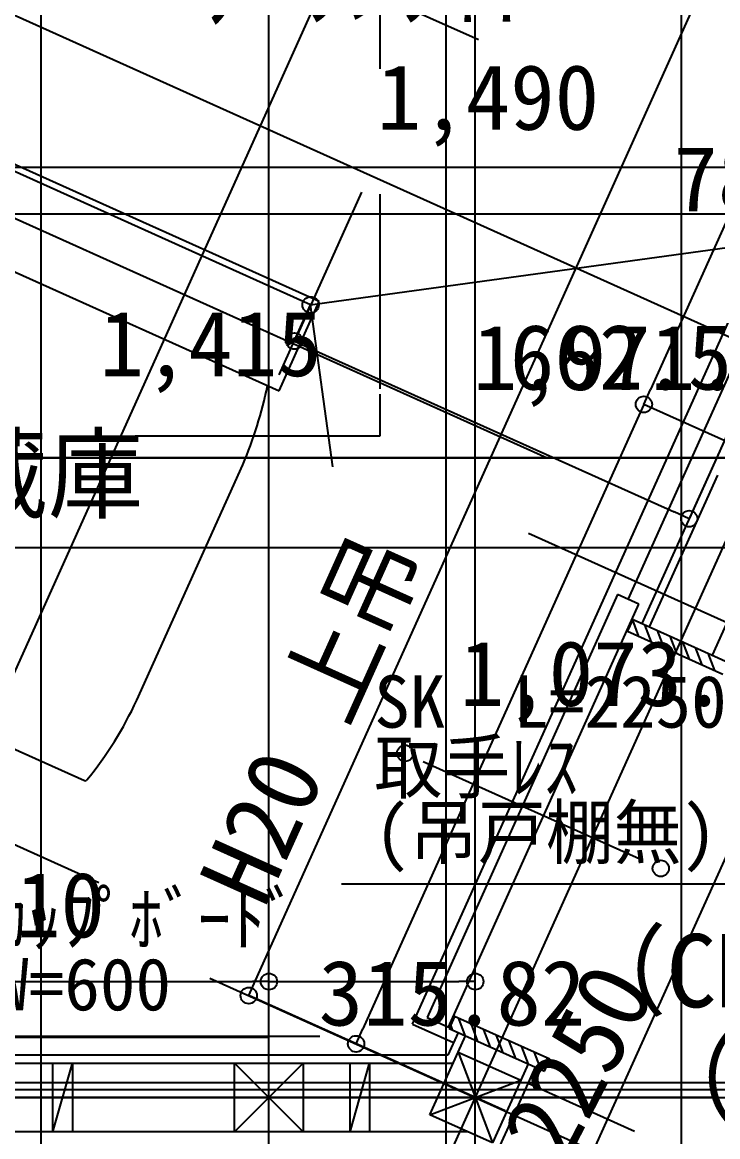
# Model space of a CAD drawing. Header units: metres. Extents: x 10861 to 26950, y 7268 to 22901.
# Drawn here: x 18626 to 19690, y 11675 to 13380 of the extents above; entities that cross this region are included whole.
import ezdxf

# ---------------------------------------------------------------- set-up
doc = ezdxf.new("R2010")
doc.units = ezdxf.units.M

msp = doc.modelspace()

# ---------------------------------------------------------------- linework, layer by layer
at = {"layer": 'COL_1F'}
for p, q in [((19249.6, 11708.7), (19292.7, 11804.4)), ((19292.7, 11804.4), (19388.5, 11761.3)), ((19292.7, 11804.4), (19345.4, 11665.6)), ((18950.7, 11682.5), (18950.7, 11787.5)), ((18950.7, 11787.5), (19055.7, 11787.5)), ((19055.7, 11682.5), (18950.7, 11787.5)), ((18950.7, 11682.5), (19055.7, 11787.5)), ((19055.7, 11787.5), (19055.7, 11682.5)), ((19249.6, 11708.7), (19388.5, 11761.3)), ((19388.5, 11761.3), (19345.4, 11665.6)), ((19345.4, 11665.6), (19249.6, 11708.7)), ((19055.7, 11682.5), (18950.7, 11682.5))]:
    msp.add_line(p, q, dxfattribs=at)
at = {"layer": 'GLID'}
for p, q in [((18654.7, 9325), (18654.7, 22205)), ((18654.7, 9325), (18654.7, 22205)), ((18654.7, 9325), (18654.7, 22205)), ((19003.3, 9325), (19003.3, 22205)), ((19003.3, 9325), (19003.3, 22205)), ((19003.3, 9325), (19003.3, 22205)), ((19274.3, 9325), (19274.3, 22205)), ((19274.3, 9325), (19274.3, 22205)), ((19274.3, 9325), (19274.3, 22205)), ((19319.1, 10010), (19319.1, 22205)), ((19319.1, 10010), (19319.1, 22205)), ((19319.1, 10010), (19319.1, 22205)), ((19634.7, 9325), (19634.7, 22205)), ((19634.7, 9325), (19634.7, 22205)), ((19634.7, 9325), (19634.7, 22205)), ((18814.3, 10613.2), (21206.1, 15928.4)), ((18814.3, 10613.2), (21206.1, 15928.4)), ((18814.3, 10613.2), (21206.1, 15928.4)), ((13801.7, 13158.8), (24358.1, 13158.8)), ((13801.7, 13158.8), (24358.1, 13158.8)), ((13801.7, 13158.8), (24358.1, 13158.8)), ((13801.7, 13087), (24358.1, 13087)), ((13801.7, 13087), (24358.1, 13087)), ((13801.7, 13087), (24358.1, 13087)), ((13801.7, 12713.6), (24358.1, 12713.6)), ((13801.7, 12713.6), (24358.1, 12713.6)), ((13801.7, 12713.6), (24358.1, 12713.6)), ((13801.7, 12576.8), (24358.1, 12576.8)), ((13801.7, 12576.8), (24358.1, 12576.8)), ((13801.7, 12576.8), (24358.1, 12576.8)), ((13953.4, 11758), (24358.1, 11758)), ((13953.4, 11758), (24358.1, 11758)), ((13953.4, 11758), (24358.1, 11758)), ((13514.7, 11735), (24358.1, 11735)), ((13514.7, 11735), (24358.1, 11735)), ((13514.7, 11735), (24358.1, 11735)), ((13801.7, 11747), (24358.1, 11747)), ((13801.7, 11747), (24358.1, 11747)), ((13801.7, 11747), (24358.1, 11747))]:
    msp.add_line(p, q, dxfattribs=at)
at = {"layer": 'WALL_BRACED_1F'}
msp.add_line((18093.2, 11827.5), (19003.2, 11827.5), dxfattribs=at)
msp.add_line((18093.2, 11827.5), (19003.2, 11827.5), dxfattribs=at)
at = {"layer": 'WALL_NORMAL_1F'}
for p, q in [((20063.1, 13546.7), (19574.1, 12460.2)), ((19585.5, 12455.1), (19690, 12687.3)), ((19785.8, 12644.2), (19681.3, 12412)), ((19292.6, 11834.6), (19277, 11800)), ((19292.7, 11804.4), (19304, 11829.5)), ((19277, 11800), (17818.1, 11800)), ((18145.7, 11787.5), (18950.7, 11787.5)), ((18672.4, 11682.5), (18672.4, 11787.5)), ((18672.4, 11787.5), (18702.4, 11787.5)), ((18672.4, 11682.5), (18702.4, 11787.5)), ((18702.4, 11787.5), (18702.4, 11682.5)), ((19055.7, 11787.5), (19285.1, 11787.5)), ((19127.4, 11682.5), (19127.4, 11787.5)), ((19127.4, 11787.5), (19157.4, 11787.5)), ((19127.4, 11682.5), (19157.4, 11787.5)), ((19157.4, 11787.5), (19157.4, 11682.5)), ((19399.8, 11786.4), (19388.5, 11761.3)), ((19378.3, 11708.3), (19411.2, 11781.3)), ((19351.7, 11649.1), (19378.3, 11708.3)), ((18950.7, 11682.5), (18145.7, 11682.5)), ((18702.4, 11682.5), (18672.4, 11682.5)), ((19307.8, 11682.5), (19055.7, 11682.5)), ((19157.4, 11682.5), (19127.4, 11682.5))]:
    msp.add_line(p, q, dxfattribs=at)
at = {"layer": 'WALL_NORMAL_2F'}
for p, q in [((19080.3, 12952.9), (18307.5, 13300.7)), ((18382.7, 13102.4), (19018.8, 12816.2)), ((19018.8, 12816.2), (19080.3, 12952.9))]:
    msp.add_line(p, q, dxfattribs=at)
at = {"layer": 'カタログ部品(厨房設備)_2F'}
msp.add_line((20084.4, 12951), (19159.6, 10899.9), dxfattribs=at)
at = {"layer": 'カタログ部品(電化製品)_2F'}
for p, q in [((18801, 12343.1), (18963.1, 12703.2)), ((18109.5, 12495.2), (18721.2, 12220))]:
    msp.add_line(p, q, dxfattribs=at)
for centre, radius, start, end in [((18409.1, 12942.5), 603.5, -23.358, -11.3007), ((18281, 12582.6), 572.5, -39.1863, -24.7248), ((18722.4, 12222.7), 3, -114.2194, -39.1792)]:
    msp.add_arc(centre, radius, start, end, dxfattribs=at)
at = {"layer": 'カマチ_1F'}
msp.add_line((19562.9, 11682.8), (19399.9, 11756.2), dxfattribs=at)
at = {"layer": 'データ 001_1F'}
for p, q in [((19025.7, 11083.1), (21884.1, 17435.1)), ((18982.7, 11913.8), (19771.1, 13666)), ((19935.4, 13592.1), (19587.3, 12818.5)), ((18484.2, 13449.7), (19797.3, 12858.7)), ((19144.8, 13120.6), (19042.2, 12892.6)), ((19144.8, 13120.6), (19144.8, 13120.6)), ((19091.9, 12951.3), (19816.8, 13051)), ((19841.5, 13054.4), (19646.4, 12620.7)), ((19067.1, 12947.9), (19091.9, 12951.3)), ((19101.2, 12700.3), (19067.1, 12947.9)), ((19042.2, 12892.6), (19065, 12882.3)), ((19065, 12882.3), (19623.6, 12631)), ((19577, 12795.7), (19587.3, 12818.5)), ((19577, 12795.7), (19566.8, 12772.9)), ((19805, 12693.1), (19577, 12795.7)), ((19577, 12795.7), (19577, 12795.7)), ((19566.8, 12772.9), (19146.9, 11839.9)), ((19101.2, 12700.3), (19101.2, 12700.3)), ((19646.4, 12620.7), (19623.6, 12631)), ((19646.4, 12620.7), (19646.4, 12620.7)), ((19400.6, 12598.6), (21006.1, 11876.2)), ((18118.2, 11912.4), (18978.2, 11912.4)), ((18912.8, 11917.8), (20572.8, 11170.8)), ((18972.4, 11891), (18982.7, 11913.8)), ((19003.2, 11912.4), (18978.2, 11912.4)), ((19003.2, 11662.4), (19003.2, 11912.4)), ((19003.2, 11912.4), (19003.2, 11912.4)), ((19003.2, 11912.4), (19028.2, 11912.4)), ((19028.2, 11912.4), (19294.1, 11912.4)), ((19319.1, 11912.4), (19294.1, 11912.4)), ((19319.1, 11662.4), (19319.1, 11912.4)), ((19319.1, 11912.4), (19319.1, 11912.4)), ((19200.4, 11788.4), (18972.4, 11891)), ((19136.7, 11817.1), (19146.9, 11839.9)), ((19364.7, 11714.5), (19136.7, 11817.1)), ((19136.7, 11817.1), (19136.7, 11817.1)), ((19200.4, 11788.4), (19200.4, 11788.4)), ((19686, 11735), (11375, 11735)), ((19364.7, 11714.5), (19364.7, 11714.5))]:
    msp.add_line(p, q, dxfattribs=at)
for centre in [(19067.1, 12947.9), (19042.2, 12892.6), (19577, 12795.7), (19577, 12795.7), (19646.4, 12620.7), (19003.2, 11912.4), (19003.2, 11912.4), (19319.1, 11912.4), (18972.4, 11891), (19136.7, 11817.1)]:
    msp.add_circle(centre, 12.5, dxfattribs=at)
at = {"layer": 'データ 001_2F'}
for p, q in [((18484.2, 13449.7), (19797.3, 12858.7)), ((18253.9, 13242.6), (19429.1, 12713.8)), ((18253.9, 13242.6), (19429.1, 12713.8)), ((19067.1, 12947.9), (18419.6, 13239.3)), ((19144.8, 13120.6), (19042.2, 12892.6)), ((19144.8, 13120.6), (19144.8, 13120.6)), ((19091.9, 12951.3), (19816.8, 13051)), ((19841.5, 13054.4), (19646.4, 12620.7)), ((19018.9, 12840.8), (19067.1, 12947.9)), ((19067.1, 12947.9), (19091.9, 12951.3)), ((19101.2, 12700.3), (19067.1, 12947.9)), ((19042.2, 12892.6), (19065, 12882.3)), ((19065, 12882.3), (19623.6, 12631)), ((26319.4, 12713.6), (11602.5, 12713.6)), ((19101.2, 12700.3), (19101.2, 12700.3)), ((19646.4, 12620.7), (19623.6, 12631)), ((19646.4, 12620.7), (19646.4, 12620.7)), ((19714.4, 12061.3), (19114.4, 12061.3)), ((18531.3, 11828.6), (19081.3, 11828.6))]:
    msp.add_line(p, q, dxfattribs=at)
for centre in [(19067.1, 12947.9), (19042.2, 12892.6), (19646.4, 12620.7)]:
    msp.add_circle(centre, 12.5, dxfattribs=at)
at = {"layer": '建具(木製戸)_1F'}
for p, q in [((19323.7, 13353.7), (19095.7, 13456.3)), ((18525.3, 12188.7), (19085.5, 13433.5)), ((19323.7, 13353.7), (19323.7, 13353.7)), ((19222.7, 11847.4), (19803.4, 13137.8)), ((19552.9, 12497.2), (19827.2, 13106.8)), ((19536.5, 12504.6), (19245.3, 11857.5)), ((19569.3, 12489.8), (19536.5, 12504.6)), ((19278.2, 11842.8), (19569.3, 12489.8)), ((19552.2, 12448.1), (19560.4, 12466.4)), ((19560.4, 12466.4), (19706.4, 12400.7)), ((19569.3, 12440.4), (19559.9, 12465.2)), ((19588.7, 12431.7), (19578.6, 12458.2)), ((19608, 12423), (19598, 12449.5)), ((19698.1, 12382.5), (19552.2, 12448.1)), ((19627.4, 12414.3), (19617.3, 12440.8)), ((19646.7, 12405.6), (19636.7, 12432.1)), ((19666, 12396.9), (19656, 12423.4)), ((19685.4, 12388.2), (19675.4, 12414.7)), ((19239.1, 12249.4), (19575.6, 12098)), ((18743, 12063.3), (18515.1, 12165.9)), ((18743, 12063.3), (18743, 12063.3)), ((19245.3, 11857.5), (19278.2, 11842.8)), ((19287.1, 11859), (19278.9, 11840.8)), ((19433, 11793.4), (19287.1, 11859)), ((19303.7, 11829.7), (19293.6, 11856.1)), ((19222.7, 11847.4), (19285.6, 11819.1)), ((19278.9, 11840.8), (19424.8, 11775.1)), ((19284.3, 11838.4), (19281.4, 11846.2)), ((19323, 11820.9), (19313, 11847.4)), ((19342.4, 11812.2), (19332.3, 11838.7)), ((19361.7, 11803.5), (19351.7, 11830)), ((19381.1, 11794.8), (19371, 11821.3)), ((19400.4, 11786.1), (19390.4, 11812.6)), ((19419.7, 11777.4), (19409.7, 11803.9)), ((19424.8, 11775.1), (19433, 11793.4)), ((19431.3, 11789.4), (19429.1, 11795.2))]:
    msp.add_line(p, q, dxfattribs=at)
for centre in [(19211.7, 12261.7), (19602.9, 12085.6)]:
    msp.add_circle(centre, 12.5, dxfattribs=at)
at = {"layer": '畳_1F'}
for p, q in [((19173.7, 13309.3), (19173.7, 14567.5)), ((19173.7, 12819.3), (19173.7, 13117.4)), ((19173.7, 12747.5), (19173.7, 12811.5)), ((18798.7, 12747.5), (19173.7, 12747.5))]:
    msp.add_line(p, q, dxfattribs=at)

# ---------------------------------------------------------------- texts
at = {"layer": 'データ 001_1F'}
for s, p in [('1,490', (19168.4, 13215.8)), ('781.7', (19622.1, 13091)), ('1,971.41', (19315.3, 12817.6)), ('662.5', (19372, 12818.2)), ('1,073.13', (19295.3, 12334.1)), ('910', (18548.2, 11979.9)), ('315.82', (19079.4, 11845.1))]:
    msp.add_text(s, height=100, dxfattribs=at).set_placement(p)
msp.add_text('H20 上吊', height=112, rotation=65.7723, dxfattribs=at).set_placement((18996.2, 12022.3))
at = {"layer": 'データ 001_2F'}
for s, height, p in [('ﾀﾞｳﾝﾗｲﾄ', 112, (18903.4, 13386.1)), ('1,490', 100, (19168.4, 13215.8)), ('781.7', 100, (19622.1, 13091)), ('662.5', 100, (19372, 12818.2)), ('冷蔵庫', 112, (18374, 12633.3)), ('SK\u3000L=2250', 80, (19164.4, 12300.9)), ('取手ﾚｽ', 80, (19164.4, 12200.9)), ('(吊戸棚無)', 80, (19164.4, 12100.9)), ('ｶｯﾌﾟﾎﾞｰﾄﾞ', 80, (18581.3, 11968.3)), ('W=600', 80, (18581.3, 11868.3))]:
    msp.add_text(s, height=height, dxfattribs=at).set_placement(p)
msp.add_text('L=2250', height=112, rotation=62.5993, dxfattribs=at).set_placement((19385.3, 11493.1))
at = {"layer": '建具(木製戸)_1F'}
msp.add_text('1,415', height=100, dxfattribs=at).set_placement((18743.8, 12838.8))
at = {"layer": '部屋_1F'}
for s, p in [('（CH 2,500）', (19466, 11873.1)), ('（FL±0）', (19575.2, 11708.1))]:
    msp.add_text(s, height=112, dxfattribs=at).set_placement(p)

doc.saveas('drawing.dxf')
